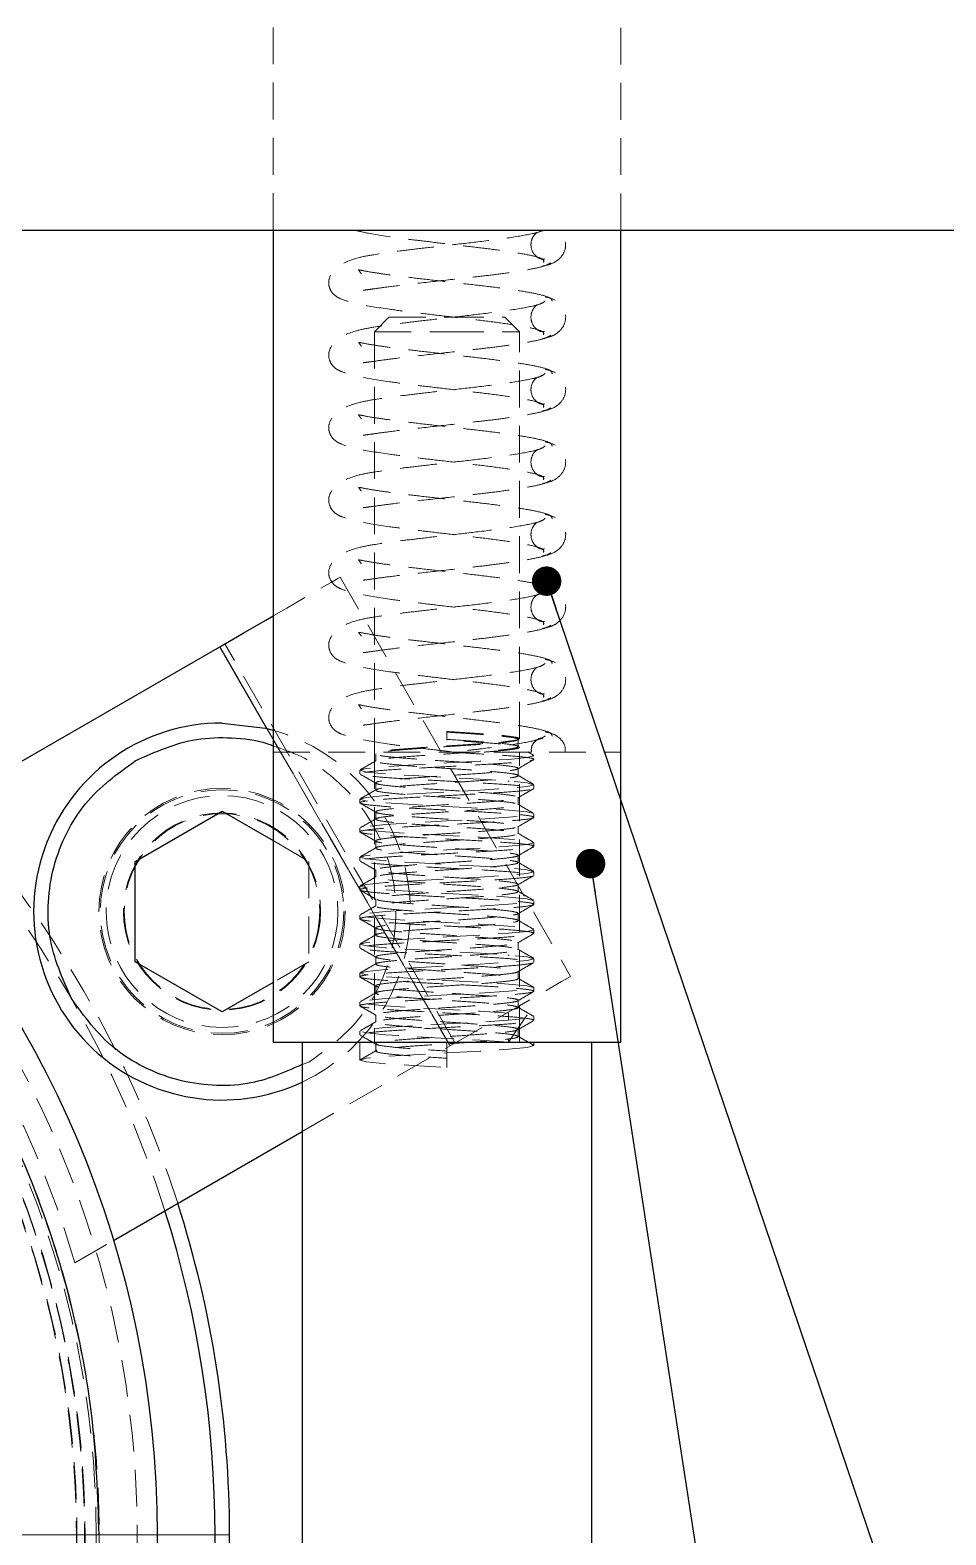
# Model space of a CAD drawing. Header units: millimetres. Extents: x 4 to 907, y 5 to 1495.
# Drawn here: x 255.6 to 287.2, y 624.2 to 676.1 of the extents above; entities that cross this region are included whole.
import ezdxf

# ---------------------------------------------------------------- set-up
doc = ezdxf.new("R2010")
doc.units = ezdxf.units.MM
doc.linetypes.add('HIDDEN', pattern=[1.905, 1.27, -0.635])
doc.dimstyles.new('SLDDIMSTYLE1', dxfattribs={"dimtxt": 0.18, "dimasz": 1.016, "dimexe": 0, "dimexo": 0.0625, "dimgap": 0, "dimtad": 0, "dimtih": 1, "dimtoh": 1, "dimdec": 0, "dimrnd": 1e-09, "dimzin": 0, "dimdsep": 46, "dimtxsty": 'Standard', "dimblk1": 'DOT', "dimblk2": 'DOT', "dimsah": 1, "dimcen": 0.09, "dimadec": 0, "dimazin": 0, "dimtfac": 1.016, "dimtdec": 0, "dimtofl": 0, "dimtmove": 0, "dimatfit": 3, "dimldrblk": 'DOT', "dimfxl": 1, "dimfrac": 2, "dimtolj": 1, "dimtzin": 0, "dimarcsym": 0})

# ---------------------------------------------------------------- blocks, each defined once
blk = doc.blocks.new('_Dot')
at = {"color": 0, "linetype": 'ByBlock', "lineweight": -2}
blk.add_line((-0.5, 0), (-1, 0), dxfattribs=at)
at = {"color": 0, "linetype": 'ByBlock', "const_width": 0.5}
blk.add_lwpolyline([(-0.25, 0, 1), (0.25, 0, 1)], format="xyb", close=True, dxfattribs=at)
blk = doc.blocks.new('SW_CENTERMARKSYMBOL_3')
at = {"color": 0, "linetype": 'Continuous', "lineweight": 0}
blk.add_line((5, 0), (37.5, 0), dxfattribs=at)

msp = doc.modelspace()

# ---------------------------------------------------------------- linework, layer by layer
at = {"color": 7, "linetype": 'HIDDEN', "lineweight": 18}
for p, q in [((263.958, 716.21), (263.958, 669.21)), ((275.958, 669.21), (275.958, 716.21)), ((267.958, 666.21), (267.458, 665.71)), ((267.958, 666.21), (269.958, 666.21)), ((269.958, 666.21), (271.958, 666.21)), ((272.458, 665.71), (271.958, 666.21)), ((267.458, 665.71), (269.958, 665.71)), ((267.458, 665.71), (267.458, 651.21)), ((269.958, 665.71), (272.458, 665.71)), ((272.458, 651.671), (272.458, 665.71)), ((266.276, 657.245), (274.226, 643.475)), ((262.119, 654.845), (270.069, 641.075)), ((270.242, 641.175), (262.292, 654.945)), ((270.069, 641.075), (263.749, 652.022)), ((269.958, 651.898), (269.958, 651.921)), ((269.958, 651.648), (269.958, 651.898)), ((269.958, 651.624), (269.958, 651.648)), ((272.416, 651.398), (272.416, 651.648)), ((263.958, 651.21), (275.958, 651.21)), ((267.458, 651.21), (267.458, 641.21)), ((267.499, 651.148), (267.499, 650.898)), ((272.458, 641.21), (272.458, 651.21)), ((272.945, 651.099), (272.747, 651.214)), ((266.958, 650.585), (266.958, 650.46)), ((272.416, 650.398), (272.416, 650.648)), ((267.499, 650.148), (267.499, 649.898)), ((272.958, 649.96), (272.958, 650.085)), ((266.958, 649.585), (266.958, 649.46)), ((272.416, 649.398), (272.416, 649.648)), ((267.499, 649.148), (267.499, 648.898)), ((272.958, 648.96), (272.958, 649.085)), ((266.958, 648.585), (266.958, 648.46)), ((272.416, 648.398), (272.416, 648.648)), ((263.958, 648.158), (265.197, 647.442)), ((267.499, 648.148), (267.499, 647.898)), ((272.958, 647.96), (272.958, 648.085)), ((265.197, 647.442), (265.197, 643.978)), ((266.958, 647.585), (266.958, 647.46)), ((272.416, 647.398), (272.416, 647.648)), ((267.499, 647.148), (267.499, 646.898)), ((272.958, 646.96), (272.958, 647.085)), ((266.958, 646.585), (266.958, 646.46)), ((272.416, 646.398), (272.416, 646.648)), ((267.499, 646.148), (267.499, 645.898)), ((272.958, 645.96), (272.958, 646.085)), ((266.958, 645.585), (266.958, 645.46)), ((267.499, 645.148), (267.499, 644.898)), ((272.416, 645.398), (272.416, 645.648)), ((272.416, 644.398), (272.416, 644.648)), ((272.958, 644.96), (272.958, 645.085)), ((266.958, 644.585), (266.958, 644.46)), ((267.499, 644.148), (267.499, 643.898)), ((265.197, 643.978), (263.958, 643.263)), ((272.416, 643.398), (272.416, 643.648)), ((272.958, 643.96), (272.958, 644.085)), ((266.958, 643.585), (266.958, 643.46)), ((267.499, 643.148), (267.499, 642.898)), ((272.958, 642.96), (272.958, 643.085)), ((266.958, 642.585), (266.958, 642.46)), ((272.416, 642.398), (272.416, 642.648)), ((267.499, 642.148), (267.499, 641.898)), ((272.958, 641.96), (272.958, 642.085)), ((266.958, 641.585), (266.958, 641.46)), ((272.416, 641.398), (272.416, 641.648)), ((264.958, 638.124), (270.069, 641.075)), ((266.958, 641.21), (266.958, 640.585)), ((267.499, 641.148), (267.499, 640.898)), ((269.958, 641.21), (269.958, 640.898)), ((272.958, 641.085), (272.958, 641.21)), ((265.197, 640.514), (264.958, 640.431)), ((269.958, 640.898), (269.958, 640.648)), ((269.958, 640.648), (269.958, 640.335)), ((257.116, 633.597), (258.451, 634.368))]:
    msp.add_line(p, q, dxfattribs=at)
at = {"color": 7, "linetype": 'Continuous', "lineweight": 25}
for p, q in [((149.958, 669.21), (677.958, 669.21)), ((263.958, 669.21), (263.958, 641.21)), ((275.958, 641.21), (275.958, 669.21)), ((250.501, 648.138), (262.119, 654.845)), ((259.197, 647.442), (262.197, 649.174)), ((262.197, 649.174), (263.958, 648.158)), ((259.197, 643.978), (259.197, 647.442)), ((262.197, 642.246), (259.197, 643.978)), ((263.958, 643.263), (262.197, 642.246)), ((263.958, 641.21), (275.958, 641.21)), ((264.958, 641.21), (264.958, 566.71)), ((274.958, 566.71), (274.958, 641.21)), ((258.451, 634.368), (264.958, 638.124))]:
    msp.add_line(p, q, dxfattribs=at)
at = {"color": 8, "linetype": 'Continuous', "lineweight": 25}
msp.add_line((263.749, 652.022), (262.119, 654.845), dxfattribs=at)
at = {"color": 7, "linetype": 'HIDDEN', "lineweight": 18, "flags": 128}
for points in [[(263.958, 655.907), (264.428, 656.178), (265.058, 656.542), (265.575, 656.841), (265.959, 657.062), (266.196, 657.199), (266.276, 657.245)], [(272.902, 651.1), (272.958, 651.085), (272.729, 651.023), (272.079, 650.96), (271.106, 650.898), (269.958, 650.835), (268.809, 650.773), (267.836, 650.71), (267.186, 650.648), (266.958, 650.585), (267.186, 650.523), (267.836, 650.46), (268.809, 650.398), (269.958, 650.335), (271.106, 650.273), (272.079, 650.21), (272.079, 650.21), (272.729, 650.148), (272.958, 650.085), (272.729, 650.023), (272.079, 649.96), (271.106, 649.898), (269.958, 649.835), (268.809, 649.773), (267.836, 649.71), (267.186, 649.648), (266.958, 649.585), (267.186, 649.523), (267.836, 649.46), (268.809, 649.398), (269.958, 649.335), (271.106, 649.273), (272.079, 649.21), (272.079, 649.21), (272.729, 649.148), (272.958, 649.085), (272.729, 649.023), (272.079, 648.96), (271.106, 648.898), (269.958, 648.835), (268.809, 648.773), (267.836, 648.71), (267.186, 648.648), (266.958, 648.585), (267.186, 648.523), (267.836, 648.46), (268.809, 648.398), (269.958, 648.335), (271.106, 648.273), (272.079, 648.21), (272.079, 648.21), (272.729, 648.148), (272.958, 648.085), (272.729, 648.023), (272.079, 647.96), (271.106, 647.898), (269.958, 647.835), (268.809, 647.773), (267.836, 647.71), (267.186, 647.648), (266.958, 647.585), (267.186, 647.523), (267.836, 647.46), (268.809, 647.398), (269.958, 647.335), (271.106, 647.273), (272.079, 647.21), (272.079, 647.21), (272.729, 647.148), (272.958, 647.085), (272.729, 647.023), (272.079, 646.96), (271.106, 646.898), (269.958, 646.835), (268.809, 646.773), (267.836, 646.71), (267.186, 646.648), (266.958, 646.585), (267.186, 646.523), (267.836, 646.46), (268.809, 646.398), (269.958, 646.335), (271.106, 646.273), (272.079, 646.21), (272.079, 646.21), (272.729, 646.148), (272.958, 646.085), (272.729, 646.023), (272.079, 645.96), (271.106, 645.898), (269.958, 645.835), (268.809, 645.773), (267.836, 645.71), (267.186, 645.648), (266.958, 645.585), (267.186, 645.523), (267.836, 645.46), (268.809, 645.398), (269.958, 645.335), (271.106, 645.273), (272.079, 645.21), (272.079, 645.21), (272.729, 645.148), (272.958, 645.085), (272.729, 645.023), (272.079, 644.96), (271.106, 644.898), (269.958, 644.835), (268.809, 644.773), (267.836, 644.71), (267.186, 644.648), (266.958, 644.585), (267.186, 644.523), (267.836, 644.46), (268.809, 644.398), (269.958, 644.335), (271.106, 644.273), (272.079, 644.21), (272.079, 644.21), (272.729, 644.148), (272.958, 644.085), (272.729, 644.023), (272.079, 643.96), (271.106, 643.898), (269.958, 643.835), (268.809, 643.773), (267.836, 643.71), (267.186, 643.648), (266.958, 643.585), (267.186, 643.523), (267.836, 643.46), (268.809, 643.398), (269.958, 643.335), (271.106, 643.273), (272.079, 643.21), (272.079, 643.21), (272.729, 643.148), (272.958, 643.085), (272.729, 643.023), (272.079, 642.96), (271.106, 642.898), (269.958, 642.835), (268.809, 642.773), (267.836, 642.71), (267.186, 642.648), (266.958, 642.585), (267.186, 642.523), (267.836, 642.46), (268.809, 642.398), (269.958, 642.335), (271.106, 642.273), (272.079, 642.21), (272.079, 642.21), (272.079, 641.21), (272.729, 642.148), (272.958, 642.085), (272.729, 642.023), (272.079, 641.96), (271.106, 641.898), (269.958, 641.835), (268.809, 641.773), (267.836, 641.71), (267.186, 641.648), (266.958, 641.585), (267.186, 641.523), (267.836, 641.46), (268.809, 641.398), (269.958, 641.335), (271.106, 641.273), (272.079, 641.21)], [(270.069, 641.075), (270.88, 641.543), (271.66, 641.994), (272.378, 642.409), (273.008, 642.772), (273.525, 643.071), (273.909, 643.293), (274.146, 643.429), (274.226, 643.475)], [(272.902, 641.1), (272.958, 641.085), (272.729, 641.023), (272.079, 640.96), (271.106, 640.898), (269.958, 640.835), (268.809, 640.773), (267.836, 640.71), (267.186, 640.648), (266.958, 640.585), (267.186, 640.523), (267.836, 640.46), (268.809, 640.398), (269.958, 640.335), (269.958, 640.335)]]:
    msp.add_lwpolyline(points, dxfattribs=at)
at = {"color": 7, "linetype": 'Continuous', "lineweight": 25, "flags": 128}
for points in [[(262.119, 654.845), (262.93, 655.313), (263.71, 655.764), (263.958, 655.907)], [(262.197, 652.21), (263.696, 652.035), (263.958, 651.967)]]:
    msp.add_lwpolyline(points, dxfattribs=at)
at = {"color": 7, "linetype": 'Continuous', "lineweight": 25}
msp.add_circle((224.958, 624.21), 35, dxfattribs=at)
at = {"color": 7, "linetype": 'HIDDEN', "lineweight": 18}
for centre, radius in [((224.958, 624.21), 34.312), ((224.958, 624.21), 33), ((224.958, 624.21), 32.896), ((224.958, 624.21), 32.512), ((224.958, 624.21), 32.5), ((224.958, 624.21), 32.494), ((224.958, 624.21), 32.232), ((224.958, 624.21), 32.212), ((262.197, 645.71), 4.25), ((262.197, 645.71), 4.2), ((262.197, 645.71), 4), ((262.197, 645.71), 3.4), ((262.197, 645.71), 3.375)]:
    msp.add_circle(centre, radius, dxfattribs=at)
at = {"color": 7, "linetype": 'Continuous', "lineweight": 25}
for centre, radius, start, end in [((262.197, 645.71), 6.5, 90, 295.1352), ((224.958, 624.21), 37, 342.4076, 17.5924), ((224.958, 624.21), 37.5, 0, 17.7604), ((224.958, 624.21), 37.5, 342.2396, 0)]:
    msp.add_arc(centre, radius, start, end, dxfattribs=at)
at = {"color": 7, "linetype": 'HIDDEN', "lineweight": 18}
for centre, radius, start, end in [((262.197, 645.71), 6.5, 295.1352, 74.2816), ((224.958, 624.21), 37.5, 17.7604, 42.2396), ((224.958, 624.21), 37, 17.5924, 42.4076), ((224.958, 624.21), 33.5, 16.272, 43.728)]:
    msp.add_arc(centre, radius, start, end, dxfattribs=at)
for points, knots in [([(273.262, 669.215), (273.248, 669.204), (273.199, 669.166), (272.88, 669.078), (272.202, 668.958), (271.155, 668.821), (270.109, 668.703), (269.187, 668.596), (268.278, 668.491), (267.527, 668.384), (266.787, 668.255), (266.156, 668), (265.88, 667.592), (265.868, 667.286), (265.978, 667.066), (266.14, 666.913), (266.368, 666.801), (266.934, 666.645), (267.782, 666.507), (268.727, 666.383), (269.583, 666.283), (270.496, 666.174), (271.412, 666.069), (272.248, 665.953), (272.906, 665.839), (273.321, 665.716), (273.3, 665.637), (273.29, 665.598)], [0, 0, 0, 0, 0.012299, 0.04413, 0.10266, 0.15571, 0.202646, 0.243792, 0.278301, 0.329235, 0.36219, 0.414623, 0.452136, 0.473304, 0.495266, 0.511166, 0.543149, 0.590671, 0.653236, 0.689649, 0.727964, 0.768797, 0.811038, 0.855782, 0.901959, 0.950339, 1, 1, 1, 1]), ([(266.746, 669.217), (266.905, 669.179), (267.327, 669.078), (268.171, 668.955), (269.084, 668.843), (269.883, 668.748), (270.728, 668.648), (271.571, 668.549), (272.337, 668.438), (272.942, 668.33), (273.323, 668.212), (273.301, 668.136), (273.29, 668.098)], [0, 0, 0, 0, 0.084428, 0.224985, 0.302898, 0.387204, 0.477115, 0.571131, 0.67172, 0.776018, 0.886274, 1, 1, 1, 1]), ([(273.328, 668.219), (273.286, 668.213), (273.201, 668.201), (273, 668.313), (272.854, 668.553), (272.851, 668.844), (272.966, 669.06), (273.092, 669.16), (273.141, 669.17), (273.157, 669.173)], [0, 0, 0, 0, 0.158842, 0.320276, 0.483691, 0.643423, 0.79342, 0.932521, 1, 1, 1, 1]), ([(273.157, 669.173), (273.174, 669.18), (273.225, 669.197), (273.241, 669.183), (273.251, 669.173)], [0, 0, 0, 0, 0.33582, 1, 1, 1, 1]), ([(273.261, 667.976), (273.362, 667.995), (273.572, 668.036), (273.864, 668.217), (274.056, 668.514), (274.066, 668.851), (273.954, 669.099), (273.835, 669.188), (273.797, 669.217)], [0, 0, 0, 0, 0.172605, 0.359722, 0.556682, 0.748522, 0.920138, 1, 1, 1, 1]), ([(273.587, 666.76), (273.582, 666.796), (273.572, 666.868), (273.236, 666.982), (272.687, 667.089), (271.95, 667.2), (271.08, 667.307), (270.142, 667.412), (269.215, 667.519), (268.394, 667.612), (267.758, 667.7), (267.23, 667.779), (266.96, 667.838), (266.904, 667.842), (266.918, 667.826), (267.037, 667.671), (267.081, 667.421), (267.037, 667.237), (266.994, 667.142), (267.036, 667.136), (267.172, 667.151), (267.487, 667.196), (268.068, 667.276), (268.984, 667.383), (269.986, 667.493), (270.879, 667.594), (271.596, 667.676), (272.283, 667.771), (272.885, 667.868), (273.357, 667.973), (273.479, 668.047), (273.542, 668.085)], [0, 0, 0, 0, 0.04433, 0.089094, 0.133044, 0.177262, 0.221001, 0.26441, 0.30782, 0.349465, 0.386743, 0.418414, 0.466234, 0.483036, 0.495182, 0.509871, 0.53245, 0.548835, 0.559233, 0.57245, 0.593786, 0.623325, 0.662194, 0.710087, 0.767558, 0.800045, 0.834707, 0.872384, 0.912185, 0.954664, 1, 1, 1, 1]), ([(273.343, 666.768), (273.311, 666.74), (273.248, 666.684), (272.888, 666.578), (272.2, 666.458), (271.155, 666.321), (270.109, 666.203), (269.187, 666.096), (268.278, 665.991), (267.527, 665.884), (266.787, 665.755), (266.156, 665.5), (265.88, 665.092), (265.868, 664.786), (265.978, 664.566), (266.14, 664.413), (266.368, 664.301), (266.934, 664.145), (267.782, 664.007), (268.727, 663.883), (269.583, 663.783), (270.496, 663.674), (271.412, 663.569), (272.248, 663.453), (272.906, 663.339), (273.321, 663.216), (273.3, 663.137), (273.29, 663.098)], [0, 0, 0, 0, 0.032525, 0.063704, 0.121036, 0.173, 0.218974, 0.259277, 0.29308, 0.342971, 0.375251, 0.42661, 0.463355, 0.48409, 0.505602, 0.521176, 0.552504, 0.599053, 0.660337, 0.696004, 0.733534, 0.773532, 0.814908, 0.858735, 0.903967, 0.951356, 1, 1, 1, 1]), ([(273.328, 665.719), (273.286, 665.713), (273.201, 665.701), (273, 665.813), (272.854, 666.053), (272.85, 666.343), (272.968, 666.562), (273.109, 666.67), (273.214, 666.696), (273.239, 666.68), (273.251, 666.673)], [0, 0, 0, 0, 0.1336241, 0.2694291, 0.4069003, 0.5412731, 0.6674565, 0.7844732, 0.8945544, 1, 1, 1, 1]), ([(273.261, 665.476), (273.362, 665.495), (273.572, 665.536), (273.864, 665.717), (274.055, 666.014), (274.069, 666.354), (273.93, 666.625), (273.685, 666.832), (273.477, 666.879), (273.353, 666.907)], [0, 0, 0, 0, 0.134941, 0.281226, 0.435207, 0.585185, 0.719352, 0.832365, 1, 1, 1, 1]), ([(273.587, 664.26), (273.582, 664.296), (273.572, 664.368), (273.236, 664.482), (272.687, 664.589), (271.95, 664.7), (271.08, 664.807), (270.142, 664.912), (269.215, 665.019), (268.394, 665.112), (267.758, 665.2), (267.23, 665.279), (266.96, 665.338), (266.904, 665.342), (266.918, 665.326), (267.037, 665.171), (267.081, 664.921), (267.037, 664.737), (266.994, 664.642), (267.036, 664.636), (267.172, 664.651), (267.487, 664.696), (268.068, 664.776), (268.984, 664.883), (269.986, 664.993), (270.879, 665.094), (271.596, 665.176), (272.283, 665.271), (272.885, 665.368), (273.357, 665.473), (273.479, 665.547), (273.542, 665.585)], [0, 0, 0, 0, 0.0443296, 0.0890944, 0.1330442, 0.1772624, 0.2210015, 0.2644103, 0.3078199, 0.3494653, 0.3867426, 0.418414, 0.4662344, 0.4830357, 0.4951824, 0.5098716, 0.5324498, 0.5488349, 0.5592331, 0.5724503, 0.5937855, 0.6233249, 0.6621941, 0.7100867, 0.7675581, 0.8000452, 0.8347066, 0.8723843, 0.912185, 0.9546645, 1, 1, 1, 1]), ([(273.261, 662.976), (273.362, 662.995), (273.572, 663.036), (273.864, 663.217), (274.055, 663.514), (274.069, 663.854), (273.93, 664.125), (273.685, 664.332), (273.477, 664.379), (273.353, 664.407)], [0, 0, 0, 0, 0.134941, 0.281224, 0.435204, 0.585187, 0.71935, 0.832365, 1, 1, 1, 1]), ([(273.343, 664.268), (273.311, 664.24), (273.248, 664.184), (272.888, 664.078), (272.2, 663.958), (271.155, 663.821), (270.109, 663.703), (269.187, 663.596), (268.278, 663.491), (267.527, 663.384), (266.787, 663.255), (266.156, 663), (265.88, 662.592), (265.868, 662.286), (265.978, 662.066), (266.14, 661.913), (266.368, 661.801), (266.934, 661.645), (267.782, 661.507), (268.727, 661.383), (269.583, 661.283), (270.496, 661.174), (271.412, 661.069), (272.248, 660.953), (272.906, 660.839), (273.321, 660.716), (273.3, 660.637), (273.29, 660.598)], [0, 0, 0, 0, 0.032525, 0.063704, 0.121036, 0.173, 0.218974, 0.259277, 0.29308, 0.342971, 0.375251, 0.42661, 0.463355, 0.48409, 0.505603, 0.521176, 0.552504, 0.599054, 0.660337, 0.696004, 0.733534, 0.773532, 0.814908, 0.858735, 0.903967, 0.951356, 1, 1, 1, 1]), ([(273.328, 663.219), (273.286, 663.213), (273.201, 663.201), (273, 663.313), (272.854, 663.553), (272.85, 663.843), (272.968, 664.062), (273.109, 664.17), (273.214, 664.196), (273.239, 664.18), (273.251, 664.173)], [0, 0, 0, 0, 0.133624, 0.269429, 0.406896, 0.541273, 0.667457, 0.784473, 0.894554, 1, 1, 1, 1]), ([(273.587, 661.76), (273.582, 661.796), (273.572, 661.868), (273.236, 661.982), (272.687, 662.089), (271.95, 662.2), (271.08, 662.307), (270.142, 662.412), (269.215, 662.519), (268.394, 662.612), (267.758, 662.7), (267.23, 662.779), (266.96, 662.838), (266.904, 662.842), (266.918, 662.826), (267.037, 662.671), (267.081, 662.421), (267.037, 662.237), (266.994, 662.142), (267.036, 662.136), (267.172, 662.151), (267.487, 662.196), (268.068, 662.276), (268.984, 662.383), (269.986, 662.493), (270.879, 662.594), (271.596, 662.676), (272.283, 662.771), (272.885, 662.868), (273.357, 662.973), (273.479, 663.047), (273.542, 663.085)], [0, 0, 0, 0, 0.04433, 0.089094, 0.133044, 0.177262, 0.221001, 0.26441, 0.30782, 0.349465, 0.386743, 0.418414, 0.466234, 0.483036, 0.495182, 0.509872, 0.53245, 0.548835, 0.559233, 0.57245, 0.593785, 0.623325, 0.662194, 0.710087, 0.767558, 0.800045, 0.834707, 0.872384, 0.912185, 0.954664, 1, 1, 1, 1]), ([(273.343, 661.768), (273.311, 661.74), (273.248, 661.684), (272.888, 661.578), (272.2, 661.458), (271.155, 661.321), (270.109, 661.203), (269.187, 661.096), (268.278, 660.991), (267.527, 660.884), (266.787, 660.755), (266.156, 660.5), (265.88, 660.092), (265.868, 659.786), (265.978, 659.566), (266.14, 659.413), (266.368, 659.301), (266.934, 659.145), (267.782, 659.007), (268.727, 658.883), (269.583, 658.783), (270.496, 658.674), (271.412, 658.569), (272.248, 658.453), (272.906, 658.339), (273.321, 658.216), (273.3, 658.137), (273.29, 658.098)], [0, 0, 0, 0, 0.032525, 0.063704, 0.121036, 0.173, 0.218974, 0.259277, 0.29308, 0.342971, 0.375251, 0.42661, 0.463355, 0.48409, 0.505603, 0.521176, 0.552504, 0.599054, 0.660337, 0.696004, 0.733535, 0.773532, 0.814908, 0.858735, 0.903967, 0.951356, 1, 1, 1, 1]), ([(273.261, 660.476), (273.362, 660.495), (273.572, 660.536), (273.864, 660.717), (274.055, 661.014), (274.069, 661.354), (273.93, 661.625), (273.685, 661.832), (273.477, 661.879), (273.353, 661.907)], [0, 0, 0, 0, 0.1349414, 0.2812247, 0.4352049, 0.5851869, 0.7193502, 0.8323649, 1, 1, 1, 1]), ([(273.328, 660.719), (273.286, 660.713), (273.201, 660.701), (273, 660.813), (272.854, 661.053), (272.85, 661.343), (272.968, 661.562), (273.109, 661.67), (273.214, 661.696), (273.239, 661.68), (273.251, 661.673)], [0, 0, 0, 0, 0.133623, 0.269428, 0.406899, 0.541275, 0.667458, 0.784474, 0.894555, 1, 1, 1, 1]), ([(273.587, 659.26), (273.582, 659.296), (273.572, 659.368), (273.236, 659.482), (272.687, 659.589), (271.95, 659.7), (271.08, 659.807), (270.142, 659.912), (269.215, 660.019), (268.394, 660.112), (267.758, 660.2), (267.23, 660.279), (266.96, 660.338), (266.904, 660.342), (266.918, 660.326), (267.037, 660.171), (267.081, 659.921), (267.037, 659.737), (266.994, 659.642), (267.036, 659.636), (267.172, 659.651), (267.487, 659.696), (268.068, 659.776), (268.984, 659.883), (269.986, 659.993), (270.879, 660.094), (271.596, 660.176), (272.283, 660.271), (272.885, 660.368), (273.357, 660.473), (273.479, 660.547), (273.542, 660.585)], [0, 0, 0, 0, 0.0443296, 0.0890944, 0.1330442, 0.1772624, 0.2210014, 0.2644102, 0.3078198, 0.3494652, 0.3867426, 0.418414, 0.4662343, 0.4830356, 0.4951824, 0.5098716, 0.5324497, 0.5488349, 0.5592331, 0.5724503, 0.5937854, 0.6233248, 0.6621941, 0.7100867, 0.7675581, 0.8000452, 0.8347066, 0.8723843, 0.912185, 0.9546645, 1, 1, 1, 1]), ([(273.343, 659.268), (273.311, 659.24), (273.248, 659.184), (272.888, 659.078), (272.2, 658.958), (271.155, 658.821), (270.109, 658.703), (269.187, 658.596), (268.278, 658.491), (267.527, 658.384), (266.787, 658.255), (266.156, 658), (265.88, 657.592), (265.868, 657.286), (265.978, 657.066), (266.14, 656.913), (266.368, 656.801), (266.934, 656.645), (267.782, 656.507), (268.727, 656.383), (269.583, 656.283), (270.496, 656.174), (271.412, 656.069), (272.248, 655.953), (272.906, 655.839), (273.321, 655.716), (273.3, 655.637), (273.29, 655.598)], [0, 0, 0, 0, 0.032525, 0.063704, 0.121036, 0.173, 0.218974, 0.259277, 0.29308, 0.342971, 0.375251, 0.42661, 0.463355, 0.48409, 0.505603, 0.521176, 0.552504, 0.599053, 0.660337, 0.696004, 0.733535, 0.773532, 0.814908, 0.858735, 0.903967, 0.951356, 1, 1, 1, 1]), ([(273.328, 658.219), (273.286, 658.213), (273.201, 658.201), (273, 658.313), (272.854, 658.553), (272.85, 658.843), (272.968, 659.062), (273.109, 659.17), (273.214, 659.196), (273.239, 659.18), (273.251, 659.173)], [0, 0, 0, 0, 0.1336236, 0.2694281, 0.4068988, 0.5412711, 0.6674576, 0.7844739, 0.8945548, 1, 1, 1, 1]), ([(273.261, 657.976), (273.362, 657.995), (273.572, 658.036), (273.864, 658.217), (274.055, 658.514), (274.069, 658.854), (273.93, 659.125), (273.685, 659.332), (273.477, 659.379), (273.353, 659.407)], [0, 0, 0, 0, 0.1349414, 0.2812247, 0.4352049, 0.5851869, 0.7193502, 0.8323649, 1, 1, 1, 1]), ([(273.587, 656.76), (273.582, 656.796), (273.572, 656.868), (273.236, 656.982), (272.687, 657.088), (271.95, 657.2), (271.08, 657.307), (270.142, 657.412), (269.215, 657.519), (268.394, 657.612), (267.758, 657.7), (267.23, 657.779), (266.96, 657.838), (266.904, 657.842), (266.918, 657.826), (267.037, 657.671), (267.081, 657.421), (267.037, 657.237), (266.994, 657.142), (267.036, 657.136), (267.172, 657.151), (267.487, 657.196), (268.068, 657.276), (268.984, 657.383), (269.986, 657.493), (270.879, 657.594), (271.596, 657.676), (272.283, 657.771), (272.885, 657.868), (273.357, 657.973), (273.479, 658.047), (273.542, 658.085)], [0, 0, 0, 0, 0.04433, 0.089094, 0.133044, 0.177262, 0.221001, 0.26441, 0.30782, 0.349465, 0.386743, 0.418414, 0.466234, 0.483036, 0.495182, 0.509872, 0.53245, 0.548835, 0.559233, 0.57245, 0.593785, 0.623325, 0.662194, 0.710087, 0.767558, 0.800045, 0.834707, 0.872384, 0.912185, 0.954664, 1, 1, 1, 1]), ([(273.343, 656.768), (273.311, 656.74), (273.248, 656.684), (272.888, 656.578), (272.2, 656.458), (271.155, 656.321), (270.109, 656.203), (269.187, 656.096), (268.278, 655.991), (267.527, 655.884), (266.787, 655.755), (266.156, 655.5), (265.88, 655.092), (265.868, 654.786), (265.978, 654.566), (266.14, 654.413), (266.368, 654.301), (266.934, 654.145), (267.782, 654.007), (268.727, 653.883), (269.583, 653.783), (270.496, 653.674), (271.412, 653.569), (272.248, 653.453), (272.906, 653.339), (273.321, 653.216), (273.3, 653.137), (273.29, 653.098)], [0, 0, 0, 0, 0.032525, 0.063704, 0.121036, 0.173, 0.218974, 0.259277, 0.29308, 0.342971, 0.375251, 0.42661, 0.463355, 0.48409, 0.505602, 0.521176, 0.552504, 0.599053, 0.660337, 0.696004, 0.733535, 0.773532, 0.814908, 0.858735, 0.903967, 0.951356, 1, 1, 1, 1]), ([(273.328, 655.719), (273.286, 655.713), (273.201, 655.701), (273, 655.813), (272.854, 656.053), (272.85, 656.343), (272.968, 656.562), (273.109, 656.67), (273.214, 656.696), (273.239, 656.68), (273.251, 656.673)], [0, 0, 0, 0, 0.133624, 0.269428, 0.406899, 0.541272, 0.667458, 0.784473, 0.894554, 1, 1, 1, 1]), ([(273.261, 655.476), (273.362, 655.495), (273.572, 655.536), (273.864, 655.717), (274.055, 656.014), (274.069, 656.354), (273.93, 656.625), (273.685, 656.832), (273.477, 656.879), (273.353, 656.907)], [0, 0, 0, 0, 0.134941, 0.281226, 0.435206, 0.585185, 0.719351, 0.832364, 1, 1, 1, 1]), ([(273.587, 654.26), (273.582, 654.296), (273.572, 654.368), (273.236, 654.482), (272.687, 654.589), (271.95, 654.7), (271.08, 654.807), (270.142, 654.912), (269.215, 655.019), (268.394, 655.112), (267.758, 655.2), (267.23, 655.279), (266.96, 655.338), (266.904, 655.342), (266.918, 655.326), (267.037, 655.171), (267.081, 654.921), (267.037, 654.737), (266.994, 654.642), (267.036, 654.636), (267.172, 654.651), (267.487, 654.696), (268.068, 654.776), (268.984, 654.883), (269.986, 654.993), (270.879, 655.094), (271.596, 655.176), (272.283, 655.271), (272.885, 655.368), (273.357, 655.473), (273.479, 655.547), (273.542, 655.585)], [0, 0, 0, 0, 0.04433, 0.089094, 0.133044, 0.177262, 0.221001, 0.26441, 0.30782, 0.349465, 0.386742, 0.418414, 0.466234, 0.483036, 0.495182, 0.509871, 0.53245, 0.548835, 0.559233, 0.57245, 0.593785, 0.623325, 0.662194, 0.710087, 0.767558, 0.800045, 0.834707, 0.872384, 0.912185, 0.954664, 1, 1, 1, 1]), ([(273.343, 654.268), (273.311, 654.24), (273.248, 654.184), (272.888, 654.078), (272.2, 653.958), (271.155, 653.821), (270.109, 653.703), (269.187, 653.596), (268.278, 653.491), (267.527, 653.384), (266.787, 653.255), (266.156, 653), (265.88, 652.592), (265.868, 652.286), (265.978, 652.066), (266.14, 651.913), (266.368, 651.801), (266.934, 651.645), (267.782, 651.507), (268.727, 651.383), (269.463, 651.297), (269.93, 651.242), (270.111, 651.22)], [0, 0, 0, 0, 0.042942, 0.084107, 0.159801, 0.228407, 0.289106, 0.342318, 0.386947, 0.452817, 0.495435, 0.563243, 0.611756, 0.639132, 0.667535, 0.688096, 0.729458, 0.790916, 0.871826, 0.918918, 0.968468, 1, 1, 1, 1]), ([(273.328, 653.219), (273.286, 653.213), (273.201, 653.201), (273, 653.313), (272.854, 653.553), (272.85, 653.843), (272.968, 654.062), (273.109, 654.17), (273.214, 654.196), (273.239, 654.18), (273.251, 654.173)], [0, 0, 0, 0, 0.133624, 0.269429, 0.4069, 0.541273, 0.667456, 0.784472, 0.894554, 1, 1, 1, 1]), ([(273.261, 652.976), (273.362, 652.995), (273.572, 653.036), (273.864, 653.217), (274.055, 653.514), (274.069, 653.854), (273.93, 654.125), (273.685, 654.332), (273.477, 654.379), (273.353, 654.407)], [0, 0, 0, 0, 0.134941, 0.281226, 0.435207, 0.585185, 0.719352, 0.832365, 1, 1, 1, 1]), ([(273.587, 651.76), (273.582, 651.796), (273.572, 651.868), (273.236, 651.982), (272.687, 652.089), (271.95, 652.2), (271.08, 652.307), (270.142, 652.412), (269.215, 652.519), (268.394, 652.612), (267.758, 652.7), (267.23, 652.779), (266.96, 652.838), (266.904, 652.842), (266.918, 652.826), (267.037, 652.671), (267.081, 652.421), (267.037, 652.237), (266.994, 652.142), (267.036, 652.136), (267.172, 652.151), (267.487, 652.196), (268.068, 652.276), (268.984, 652.383), (269.986, 652.493), (270.879, 652.594), (271.596, 652.676), (272.283, 652.771), (272.885, 652.868), (273.357, 652.973), (273.479, 653.047), (273.542, 653.085)], [0, 0, 0, 0, 0.04433, 0.089094, 0.133044, 0.177262, 0.221001, 0.26441, 0.30782, 0.349465, 0.386743, 0.418414, 0.466234, 0.483036, 0.495182, 0.509871, 0.53245, 0.548835, 0.559233, 0.57245, 0.593786, 0.623325, 0.662194, 0.710087, 0.767558, 0.800045, 0.834707, 0.872384, 0.912185, 0.954664, 1, 1, 1, 1]), ([(269.958, 651.898), (270.279, 651.877), (270.923, 651.835), (271.741, 651.773), (272.288, 651.71), (272.48, 651.648), (272.288, 651.585), (271.741, 651.523), (270.923, 651.46), (269.958, 651.398), (268.992, 651.335), (268.174, 651.273), (267.627, 651.21), (267.435, 651.148), (267.627, 651.085), (268.174, 651.023), (268.992, 650.96), (269.958, 650.898), (270.923, 650.835), (271.741, 650.773), (272.288, 650.71), (272.48, 650.648), (272.288, 650.585), (271.741, 650.523), (270.923, 650.46), (269.958, 650.398), (268.992, 650.335), (268.174, 650.273), (267.627, 650.21), (267.435, 650.148), (267.627, 650.085), (268.174, 650.023), (268.992, 649.96), (269.958, 649.898), (270.923, 649.835), (271.741, 649.773), (272.288, 649.71), (272.48, 649.648), (272.288, 649.585), (271.741, 649.523), (270.923, 649.46), (269.958, 649.398), (268.992, 649.335), (268.174, 649.273), (267.627, 649.21), (267.435, 649.148), (267.627, 649.085), (268.174, 649.023), (268.992, 648.96), (269.958, 648.898), (270.923, 648.835), (271.741, 648.773), (272.288, 648.71), (272.48, 648.648), (272.288, 648.585), (271.741, 648.523), (270.923, 648.46), (269.958, 648.398), (268.992, 648.335), (268.174, 648.273), (267.627, 648.21), (267.435, 648.148), (267.627, 648.085), (268.174, 648.023), (268.992, 647.96), (269.958, 647.898), (270.923, 647.835), (271.741, 647.773), (272.288, 647.71), (272.48, 647.648), (272.288, 647.585), (271.741, 647.523), (270.923, 647.46), (269.958, 647.398), (268.992, 647.335), (268.174, 647.273), (267.627, 647.21), (267.435, 647.148), (267.627, 647.085), (268.174, 647.023), (268.992, 646.96), (269.958, 646.898), (270.923, 646.835), (271.741, 646.773), (272.288, 646.71), (272.48, 646.648), (272.288, 646.585), (271.741, 646.523), (270.923, 646.46), (269.958, 646.398), (268.992, 646.335), (268.174, 646.273), (267.627, 646.21), (267.435, 646.148), (267.627, 646.085), (268.174, 646.023), (268.992, 645.96), (269.958, 645.898), (270.923, 645.835), (271.741, 645.773), (272.288, 645.71), (272.48, 645.648), (272.288, 645.585), (271.741, 645.523), (270.923, 645.46), (269.958, 645.398), (268.992, 645.335), (268.174, 645.273), (267.627, 645.21), (267.435, 645.148), (267.627, 645.085), (268.174, 645.023), (268.992, 644.96), (269.958, 644.898), (270.923, 644.835), (271.741, 644.773), (272.288, 644.71), (272.48, 644.648), (272.288, 644.585), (271.741, 644.523), (270.923, 644.46), (269.958, 644.398), (268.992, 644.335), (268.174, 644.273), (267.627, 644.21), (267.435, 644.148), (267.627, 644.085), (268.174, 644.023), (268.992, 643.96), (269.958, 643.898), (270.923, 643.835), (271.741, 643.773), (272.288, 643.71), (272.48, 643.648), (272.288, 643.585), (271.741, 643.523), (270.923, 643.46), (269.958, 643.398), (268.992, 643.335), (268.174, 643.273), (267.627, 643.21), (267.435, 643.148), (267.627, 643.085), (268.174, 643.023), (268.992, 642.96), (269.958, 642.898), (270.923, 642.835), (271.741, 642.773), (272.288, 642.71), (272.48, 642.648), (272.288, 642.585), (271.741, 642.523), (270.923, 642.46), (269.958, 642.398), (268.992, 642.335), (268.174, 642.273), (267.627, 642.21), (267.435, 642.148), (267.627, 642.085), (268.174, 642.023), (268.992, 641.96), (269.958, 641.898), (270.923, 641.835), (271.741, 641.773), (272.288, 641.71), (272.48, 641.648), (272.288, 641.585), (271.741, 641.523), (270.923, 641.46), (269.958, 641.398), (268.992, 641.335), (268.174, 641.273), (267.627, 641.21), (267.435, 641.148), (267.627, 641.085), (268.174, 641.023), (268.992, 640.96), (269.636, 640.918), (269.958, 640.898)], [0, 0, 0, 0, 0.005682, 0.011364, 0.017045, 0.022727, 0.028409, 0.034091, 0.039773, 0.045454, 0.051136, 0.056818, 0.0625, 0.068182, 0.073864, 0.079545, 0.085227, 0.090909, 0.096591, 0.102273, 0.107955, 0.113636, 0.119318, 0.125, 0.130682, 0.136364, 0.142045, 0.147727, 0.153409, 0.159091, 0.164773, 0.170455, 0.176136, 0.181818, 0.1875, 0.193182, 0.198864, 0.204545, 0.210227, 0.215909, 0.221591, 0.227273, 0.232955, 0.238636, 0.244318, 0.25, 0.255682, 0.261364, 0.267045, 0.272727, 0.278409, 0.284091, 0.289773, 0.295455, 0.301136, 0.306818, 0.3125, 0.318182, 0.323864, 0.329545, 0.335227, 0.340909, 0.346591, 0.352273, 0.357955, 0.363636, 0.369318, 0.375, 0.380682, 0.386364, 0.392045, 0.397727, 0.403409, 0.409091, 0.414773, 0.420455, 0.426136, 0.431818, 0.4375, 0.443182, 0.448864, 0.454545, 0.460227, 0.465909, 0.471591, 0.477273, 0.482955, 0.488636, 0.494318, 0.5, 0.505682, 0.511364, 0.517045, 0.522727, 0.528409, 0.534091, 0.539773, 0.545455, 0.551136, 0.556818, 0.5625, 0.568182, 0.573864, 0.579545, 0.585227, 0.590909, 0.596591, 0.602273, 0.607955, 0.613636, 0.619318, 0.625, 0.630682, 0.636364, 0.642045, 0.647727, 0.653409, 0.659091, 0.664773, 0.670455, 0.676136, 0.681818, 0.6875, 0.693182, 0.698864, 0.704545, 0.710227, 0.715909, 0.721591, 0.727273, 0.732955, 0.738636, 0.744318, 0.75, 0.755682, 0.761364, 0.767045, 0.772727, 0.778409, 0.784091, 0.789773, 0.795454, 0.801136, 0.806818, 0.8125, 0.818182, 0.823864, 0.829545, 0.835227, 0.840909, 0.846591, 0.852273, 0.857954, 0.863636, 0.869318, 0.875, 0.880682, 0.886364, 0.892045, 0.897727, 0.903409, 0.909091, 0.914773, 0.920454, 0.926136, 0.931818, 0.9375, 0.943182, 0.948864, 0.954545, 0.960227, 0.965909, 0.971591, 0.977273, 0.982955, 0.988636, 0.994318, 1, 1, 1, 1]), ([(269.958, 651.921), (270.285, 651.901), (270.939, 651.859), (271.771, 651.796), (272.327, 651.734), (272.523, 651.671), (272.327, 651.609), (271.771, 651.546), (270.939, 651.484), (269.958, 651.421), (268.975, 651.359), (268.234, 651.303), (267.75, 651.255), (267.606, 651.225), (267.533, 651.21)], [0, 0, 0, 0, 0.087892, 0.175785, 0.263678, 0.351571, 0.439464, 0.527357, 0.61525, 0.703142, 0.791035, 0.878928, 0.938954, 1, 1, 1, 1]), ([(274.033, 651.211), (274.039, 651.261), (274.056, 651.411), (273.925, 651.625), (273.686, 651.832), (273.478, 651.879), (273.353, 651.907)], [0, 0, 0, 0, 0.137961, 0.416777, 0.651632, 1, 1, 1, 1]), ([(263.958, 651.426), (264.279, 651.318), (264.983, 651.08), (266.239, 650.249), (267.519, 648.785), (268.158, 646.939), (268.228, 645.367), (268.034, 644.145), (267.59, 642.995), (266.754, 641.648), (265.81, 640.961), (265.197, 640.514)], [0, 0, 0, 0, 0.0731063, 0.1604229, 0.3226253, 0.4848276, 0.5721433, 0.6613122, 0.7504816, 0.8377976, 1, 1, 1, 1]), ([(269.958, 651.648), (270.279, 651.627), (270.923, 651.585), (271.741, 651.523), (272.288, 651.46), (272.48, 651.398), (272.288, 651.335), (271.741, 651.273), (270.923, 651.21), (269.958, 651.148), (268.992, 651.085), (268.174, 651.023), (267.627, 650.96), (267.435, 650.898), (267.627, 650.835), (268.174, 650.773), (268.992, 650.71), (269.958, 650.648), (270.923, 650.585), (271.741, 650.523), (272.288, 650.46), (272.48, 650.398), (272.288, 650.335), (271.741, 650.273), (270.923, 650.21), (269.958, 650.148), (268.992, 650.085), (268.174, 650.023), (267.627, 649.96), (267.435, 649.898), (267.627, 649.835), (268.174, 649.773), (268.992, 649.71), (269.958, 649.648), (270.923, 649.585), (271.741, 649.523), (272.288, 649.46), (272.48, 649.398), (272.288, 649.335), (271.741, 649.273), (270.923, 649.21), (269.958, 649.148), (268.992, 649.085), (268.174, 649.023), (267.627, 648.96), (267.435, 648.898), (267.627, 648.835), (268.174, 648.773), (268.992, 648.71), (269.958, 648.648), (270.923, 648.585), (271.741, 648.523), (272.288, 648.46), (272.48, 648.398), (272.288, 648.335), (271.741, 648.273), (270.923, 648.21), (269.958, 648.148), (268.992, 648.085), (268.174, 648.023), (267.627, 647.96), (267.435, 647.898), (267.627, 647.835), (268.174, 647.773), (268.992, 647.71), (269.958, 647.648), (270.923, 647.585), (271.741, 647.523), (272.288, 647.46), (272.48, 647.398), (272.288, 647.335), (271.741, 647.273), (270.923, 647.21), (269.958, 647.148), (268.992, 647.085), (268.174, 647.023), (267.627, 646.96), (267.435, 646.898), (267.627, 646.835), (268.174, 646.773), (268.992, 646.71), (269.958, 646.648), (270.923, 646.585), (271.741, 646.523), (272.288, 646.46), (272.48, 646.398), (272.288, 646.335), (271.741, 646.273), (270.923, 646.21), (269.958, 646.148), (268.992, 646.085), (268.174, 646.023), (267.627, 645.96), (267.435, 645.898), (267.627, 645.835), (268.174, 645.773), (268.992, 645.71), (269.958, 645.648), (270.923, 645.585), (271.741, 645.523), (272.288, 645.46), (272.48, 645.398), (272.288, 645.335), (271.741, 645.273), (270.923, 645.21), (269.958, 645.148), (268.992, 645.085), (268.174, 645.023), (267.627, 644.96), (267.435, 644.898), (267.627, 644.835), (268.174, 644.773), (268.992, 644.71), (269.958, 644.648), (270.923, 644.585), (271.741, 644.523), (272.288, 644.46), (272.48, 644.398), (272.288, 644.335), (271.741, 644.273), (270.923, 644.21), (269.958, 644.148), (268.992, 644.085), (268.174, 644.023), (267.627, 643.96), (267.435, 643.898), (267.627, 643.835), (268.174, 643.773), (268.992, 643.71), (269.958, 643.648), (270.923, 643.585), (271.741, 643.523), (272.288, 643.46), (272.48, 643.398), (272.288, 643.335), (271.741, 643.273), (270.923, 643.21), (269.958, 643.148), (268.992, 643.085), (268.174, 643.023), (267.627, 642.96), (267.435, 642.898), (267.627, 642.835), (268.174, 642.773), (268.992, 642.71), (269.958, 642.648), (270.923, 642.585), (271.741, 642.523), (272.288, 642.46), (272.48, 642.398), (272.288, 642.335), (271.741, 642.273), (270.923, 642.21), (269.958, 642.148), (268.992, 642.085), (268.174, 642.023), (267.627, 641.96), (267.435, 641.898), (267.627, 641.835), (268.174, 641.773), (268.992, 641.71), (269.958, 641.648), (270.923, 641.585), (271.741, 641.523), (272.288, 641.46), (272.48, 641.398), (272.288, 641.335), (271.741, 641.273), (270.923, 641.21), (269.958, 641.148), (268.992, 641.085), (268.174, 641.023), (267.627, 640.96), (267.435, 640.898), (267.627, 640.835), (268.174, 640.773), (268.992, 640.71), (269.636, 640.668), (269.958, 640.648)], [0, 0, 0, 0, 0.005682, 0.011364, 0.017045, 0.022727, 0.028409, 0.034091, 0.039773, 0.045454, 0.051136, 0.056818, 0.0625, 0.068182, 0.073864, 0.079545, 0.085227, 0.090909, 0.096591, 0.102273, 0.107955, 0.113636, 0.119318, 0.125, 0.130682, 0.136364, 0.142045, 0.147727, 0.153409, 0.159091, 0.164773, 0.170455, 0.176136, 0.181818, 0.1875, 0.193182, 0.198864, 0.204545, 0.210227, 0.215909, 0.221591, 0.227273, 0.232955, 0.238636, 0.244318, 0.25, 0.255682, 0.261364, 0.267045, 0.272727, 0.278409, 0.284091, 0.289773, 0.295455, 0.301136, 0.306818, 0.3125, 0.318182, 0.323864, 0.329545, 0.335227, 0.340909, 0.346591, 0.352273, 0.357955, 0.363636, 0.369318, 0.375, 0.380682, 0.386364, 0.392045, 0.397727, 0.403409, 0.409091, 0.414773, 0.420455, 0.426136, 0.431818, 0.4375, 0.443182, 0.448864, 0.454545, 0.460227, 0.465909, 0.471591, 0.477273, 0.482955, 0.488636, 0.494318, 0.5, 0.505682, 0.511364, 0.517045, 0.522727, 0.528409, 0.534091, 0.539773, 0.545455, 0.551136, 0.556818, 0.5625, 0.568182, 0.573864, 0.579545, 0.585227, 0.590909, 0.596591, 0.602273, 0.607955, 0.613636, 0.619318, 0.625, 0.630682, 0.636364, 0.642045, 0.647727, 0.653409, 0.659091, 0.664773, 0.670455, 0.676136, 0.681818, 0.6875, 0.693182, 0.698864, 0.704545, 0.710227, 0.715909, 0.721591, 0.727273, 0.732955, 0.738636, 0.744318, 0.75, 0.755682, 0.761364, 0.767045, 0.772727, 0.778409, 0.784091, 0.789773, 0.795454, 0.801136, 0.806818, 0.8125, 0.818182, 0.823864, 0.829545, 0.835227, 0.840909, 0.846591, 0.852273, 0.857954, 0.863636, 0.869318, 0.875, 0.880682, 0.886364, 0.892045, 0.897727, 0.903409, 0.909091, 0.914773, 0.920454, 0.926136, 0.931818, 0.9375, 0.943182, 0.948864, 0.954545, 0.960227, 0.965909, 0.971591, 0.977273, 0.982955, 0.988636, 0.994318, 1, 1, 1, 1]), ([(271.241, 651.21), (271.409, 651.223), (271.845, 651.256), (272.326, 651.311), (272.523, 651.374), (272.327, 651.436), (271.771, 651.499), (270.939, 651.561), (270.285, 651.603), (269.958, 651.624)], [0, 0, 0, 0, 0.0949675, 0.2458066, 0.3966452, 0.5474849, 0.698324, 0.8491626, 1, 1, 1, 1]), ([(273.343, 651.768), (273.311, 651.74), (273.249, 651.684), (272.887, 651.578), (272.21, 651.458), (271.459, 651.363), (271.105, 651.318)], [0, 0, 0, 0, 0.188724, 0.369639, 0.702303, 1, 1, 1, 1]), ([(272.875, 651.208), (272.871, 651.252), (272.86, 651.384), (272.972, 651.562), (273.108, 651.67), (273.214, 651.696), (273.239, 651.68), (273.251, 651.673)], [0, 0, 0, 0, 0.122886, 0.364156, 0.587899, 0.798382, 1, 1, 1, 1]), ([(269.958, 651.21), (270.35, 651.189), (271.135, 651.148), (272.134, 651.085), (272.801, 651.023), (273.036, 650.96), (272.801, 650.898), (272.134, 650.835), (271.135, 650.773), (269.958, 650.71), (268.78, 650.648), (267.781, 650.585), (267.114, 650.523), (266.879, 650.46), (267.114, 650.398), (267.781, 650.335), (268.78, 650.273), (269.958, 650.21), (271.135, 650.148), (272.134, 650.085), (272.801, 650.023), (273.036, 649.96), (272.801, 649.898), (272.134, 649.835), (271.135, 649.773), (269.958, 649.71), (268.78, 649.648), (267.781, 649.585), (267.114, 649.523), (266.879, 649.46), (267.114, 649.398), (267.781, 649.335), (268.78, 649.273), (269.958, 649.21), (271.135, 649.148), (272.134, 649.085), (272.801, 649.023), (273.036, 648.96), (272.801, 648.898), (272.134, 648.835), (271.135, 648.773), (269.958, 648.71), (268.78, 648.648), (267.781, 648.585), (267.114, 648.523), (266.879, 648.46), (267.114, 648.398), (267.781, 648.335), (268.78, 648.273), (269.958, 648.21), (271.135, 648.148), (272.134, 648.085), (272.801, 648.023), (273.036, 647.96), (272.801, 647.898), (272.134, 647.835), (271.135, 647.773), (269.958, 647.71), (268.78, 647.648), (267.781, 647.585), (267.114, 647.523), (266.879, 647.46), (267.114, 647.398), (267.781, 647.335), (268.78, 647.273), (269.958, 647.21), (271.135, 647.148), (272.134, 647.085), (272.801, 647.023), (273.036, 646.96), (272.801, 646.898), (272.134, 646.835), (271.135, 646.773), (269.958, 646.71), (268.78, 646.648), (267.781, 646.585), (267.114, 646.523), (266.879, 646.46), (267.114, 646.398), (267.781, 646.335), (268.78, 646.273), (269.958, 646.21), (271.135, 646.148), (272.134, 646.085), (272.801, 646.023), (273.036, 645.96), (272.801, 645.898), (272.134, 645.835), (271.135, 645.773), (269.958, 645.71), (268.78, 645.648), (267.781, 645.585), (267.114, 645.523), (266.879, 645.46), (267.114, 645.398), (267.781, 645.335), (268.78, 645.273), (269.958, 645.21), (271.135, 645.148), (272.134, 645.085), (272.801, 645.023), (273.036, 644.96), (272.801, 644.898), (272.134, 644.835), (271.135, 644.773), (269.958, 644.71), (268.78, 644.648), (267.781, 644.585), (267.114, 644.523), (266.879, 644.46), (267.114, 644.398), (267.781, 644.335), (268.78, 644.273), (269.958, 644.21), (271.135, 644.148), (272.134, 644.085), (272.801, 644.023), (273.036, 643.96), (272.801, 643.898), (272.134, 643.835), (271.135, 643.773), (269.958, 643.71), (268.78, 643.648), (267.781, 643.585), (267.114, 643.523), (266.879, 643.46), (267.114, 643.398), (267.781, 643.335), (268.78, 643.273), (269.958, 643.21), (271.135, 643.148), (272.134, 643.085), (272.801, 643.023), (273.036, 642.96), (272.801, 642.898), (272.134, 642.835), (271.135, 642.773), (269.958, 642.71), (268.78, 642.648), (267.781, 642.585), (267.114, 642.523), (266.879, 642.46), (267.114, 642.398), (267.781, 642.335), (268.78, 642.273), (269.958, 642.21), (271.135, 642.148), (272.134, 642.085), (272.801, 642.023), (273.036, 641.96), (272.801, 641.898), (272.134, 641.835), (271.136, 641.773), (269.957, 641.71), (268.781, 641.648), (267.775, 641.585), (267.137, 641.523), (266.88, 641.476), (266.991, 641.45), (267.013, 641.445)], [0, 0, 0, 0, 0.0064004, 0.0128007, 0.0192011, 0.0256015, 0.0320018, 0.0384021, 0.0448025, 0.0512029, 0.0576033, 0.0640037, 0.070404, 0.0768044, 0.0832048, 0.0896051, 0.0960055, 0.1024059, 0.1088063, 0.1152066, 0.121607, 0.1280073, 0.1344077, 0.1408081, 0.1472084, 0.1536088, 0.1600092, 0.1664096, 0.1728099, 0.1792103, 0.1856107, 0.192011, 0.1984114, 0.2048118, 0.2112122, 0.2176125, 0.2240129, 0.2304133, 0.2368136, 0.243214, 0.2496143, 0.2560147, 0.2624151, 0.2688155, 0.2752158, 0.2816162, 0.2880166, 0.2944169, 0.3008173, 0.3072177, 0.3136181, 0.3200184, 0.3264188, 0.3328192, 0.3392195, 0.3456199, 0.3520202, 0.3584206, 0.364821, 0.3712214, 0.3776217, 0.3840221, 0.3904225, 0.3968228, 0.4032232, 0.4096236, 0.416024, 0.4224243, 0.4288247, 0.4352251, 0.4416254, 0.4480258, 0.4544261, 0.4608265, 0.4672269, 0.4736273, 0.4800276, 0.486428, 0.4928284, 0.4992287, 0.5056291, 0.5120295, 0.5184299, 0.5248302, 0.5312306, 0.537631, 0.5440313, 0.5504317, 0.556832, 0.5632324, 0.5696328, 0.5760332, 0.5824335, 0.5888339, 0.5952343, 0.6016346, 0.608035, 0.6144354, 0.6208358, 0.6272361, 0.6336365, 0.6400369, 0.6464372, 0.6528376, 0.6592379, 0.6656383, 0.6720387, 0.6784391, 0.6848394, 0.6912398, 0.6976402, 0.7040405, 0.7104409, 0.7168413, 0.7232417, 0.729642, 0.7360424, 0.7424428, 0.7488431, 0.7552435, 0.7616438, 0.7680442, 0.7744446, 0.780845, 0.7872453, 0.7936457, 0.8000461, 0.8064464, 0.8128468, 0.8192472, 0.8256476, 0.8320479, 0.8384483, 0.8448487, 0.851249, 0.8576494, 0.8640497, 0.8704501, 0.8768505, 0.8832509, 0.8896513, 0.8960516, 0.902452, 0.9088523, 0.9152527, 0.9216531, 0.9280535, 0.9344538, 0.9408542, 0.9472546, 0.9536549, 0.9600553, 0.9664556, 0.972856, 0.9792564, 0.9856568, 0.9920572, 0.9984575, 1, 1, 1, 1]), ([(267.514, 650.915), (267.424, 650.862), (267.242, 650.757), (267.061, 650.652), (266.97, 650.599)], [0, 0, 0, 0, 0.499805, 1, 1, 1, 1]), ([(271.105, 651.318), (271.1, 651.318), (270.973, 651.301), (270.82, 651.284), (270.673, 651.268)], [0, 0, 0, 0, 0.033972, 1, 1, 1, 1]), ([(272.401, 650.63), (272.491, 650.683), (272.673, 650.788), (272.854, 650.893), (272.945, 650.946)], [0, 0, 0, 0, 0.499805, 1, 1, 1, 1]), ([(266.97, 650.446), (267.061, 650.393), (267.242, 650.288), (267.424, 650.183), (267.514, 650.13)], [0, 0, 0, 0, 0.500184, 1, 1, 1, 1]), ([(272.945, 650.099), (272.854, 650.152), (272.673, 650.257), (272.491, 650.362), (272.401, 650.415)], [0, 0, 0, 0, 0.500184, 1, 1, 1, 1]), ([(267.514, 649.915), (267.424, 649.862), (267.242, 649.757), (267.061, 649.652), (266.97, 649.599)], [0, 0, 0, 0, 0.49981, 1, 1, 1, 1]), ([(272.401, 649.63), (272.491, 649.683), (272.673, 649.788), (272.854, 649.893), (272.945, 649.946)], [0, 0, 0, 0, 0.499816, 1, 1, 1, 1]), ([(266.97, 649.446), (267.061, 649.393), (267.242, 649.288), (267.424, 649.183), (267.514, 649.13)], [0, 0, 0, 0, 0.500184, 1, 1, 1, 1]), ([(272.945, 649.099), (272.854, 649.152), (272.673, 649.257), (272.491, 649.362), (272.401, 649.415)], [0, 0, 0, 0, 0.500184, 1, 1, 1, 1]), ([(267.514, 648.915), (267.424, 648.862), (267.242, 648.757), (267.061, 648.652), (266.97, 648.599)], [0, 0, 0, 0, 0.49981, 1, 1, 1, 1]), ([(272.401, 648.63), (272.491, 648.683), (272.673, 648.788), (272.854, 648.893), (272.945, 648.946)], [0, 0, 0, 0, 0.499816, 1, 1, 1, 1]), ([(266.97, 648.446), (267.061, 648.393), (267.242, 648.288), (267.424, 648.183), (267.514, 648.13)], [0, 0, 0, 0, 0.50019, 1, 1, 1, 1]), ([(272.945, 648.099), (272.854, 648.152), (272.673, 648.257), (272.491, 648.362), (272.401, 648.415)], [0, 0, 0, 0, 0.500184, 1, 1, 1, 1]), ([(267.514, 647.915), (267.424, 647.862), (267.242, 647.757), (267.061, 647.652), (266.97, 647.599)], [0, 0, 0, 0, 0.499816, 1, 1, 1, 1]), ([(272.401, 647.63), (272.491, 647.683), (272.673, 647.788), (272.854, 647.893), (272.945, 647.946)], [0, 0, 0, 0, 0.499816, 1, 1, 1, 1]), ([(266.97, 647.446), (267.061, 647.393), (267.242, 647.288), (267.424, 647.183), (267.514, 647.13)], [0, 0, 0, 0, 0.50019, 1, 1, 1, 1]), ([(272.945, 647.099), (272.854, 647.152), (272.673, 647.257), (272.491, 647.362), (272.401, 647.415)], [0, 0, 0, 0, 0.500184, 1, 1, 1, 1]), ([(267.514, 646.915), (267.424, 646.862), (267.242, 646.757), (267.061, 646.652), (266.97, 646.599)], [0, 0, 0, 0, 0.499816, 1, 1, 1, 1]), ([(272.401, 646.63), (272.491, 646.683), (272.673, 646.788), (272.854, 646.893), (272.945, 646.946)], [0, 0, 0, 0, 0.499816, 1, 1, 1, 1]), ([(266.97, 646.446), (267.061, 646.393), (267.242, 646.288), (267.424, 646.183), (267.514, 646.13)], [0, 0, 0, 0, 0.500184, 1, 1, 1, 1]), ([(272.945, 646.099), (272.854, 646.152), (272.673, 646.257), (272.491, 646.362), (272.401, 646.415)], [0, 0, 0, 0, 0.50019, 1, 1, 1, 1]), ([(267.514, 645.915), (267.424, 645.862), (267.242, 645.757), (267.061, 645.652), (266.97, 645.599)], [0, 0, 0, 0, 0.499816, 1, 1, 1, 1]), ([(272.401, 645.63), (272.491, 645.683), (272.673, 645.788), (272.854, 645.893), (272.945, 645.946)], [0, 0, 0, 0, 0.499816, 1, 1, 1, 1]), ([(266.97, 645.446), (267.061, 645.393), (267.242, 645.288), (267.424, 645.183), (267.514, 645.13)], [0, 0, 0, 0, 0.500184, 1, 1, 1, 1]), ([(272.945, 645.099), (272.854, 645.152), (272.673, 645.257), (272.491, 645.362), (272.401, 645.415)], [0, 0, 0, 0, 0.50019, 1, 1, 1, 1]), ([(267.514, 644.915), (267.424, 644.862), (267.242, 644.757), (267.061, 644.652), (266.97, 644.599)], [0, 0, 0, 0, 0.499816, 1, 1, 1, 1]), ([(272.401, 644.63), (272.491, 644.683), (272.673, 644.788), (272.854, 644.893), (272.945, 644.946)], [0, 0, 0, 0, 0.49981, 1, 1, 1, 1]), ([(266.97, 644.446), (267.061, 644.393), (267.242, 644.288), (267.424, 644.183), (267.514, 644.13)], [0, 0, 0, 0, 0.500184, 1, 1, 1, 1]), ([(272.945, 644.099), (272.854, 644.152), (272.673, 644.257), (272.491, 644.362), (272.401, 644.415)], [0, 0, 0, 0, 0.50019, 1, 1, 1, 1]), ([(267.514, 643.915), (267.424, 643.862), (267.242, 643.757), (267.061, 643.652), (266.97, 643.599)], [0, 0, 0, 0, 0.499816, 1, 1, 1, 1]), ([(272.401, 643.63), (272.491, 643.683), (272.673, 643.788), (272.854, 643.893), (272.945, 643.946)], [0, 0, 0, 0, 0.49981, 1, 1, 1, 1]), ([(266.97, 643.446), (267.061, 643.393), (267.242, 643.288), (267.424, 643.183), (267.514, 643.13)], [0, 0, 0, 0, 0.500184, 1, 1, 1, 1]), ([(272.945, 643.099), (272.854, 643.152), (272.673, 643.257), (272.491, 643.362), (272.401, 643.415)], [0, 0, 0, 0, 0.500184, 1, 1, 1, 1]), ([(267.514, 642.915), (267.424, 642.862), (267.242, 642.757), (267.061, 642.652), (266.97, 642.599)], [0, 0, 0, 0, 0.499805, 1, 1, 1, 1]), ([(272.401, 642.63), (272.491, 642.683), (272.673, 642.788), (272.854, 642.893), (272.945, 642.946)], [0, 0, 0, 0, 0.499805, 1, 1, 1, 1]), ([(266.97, 642.446), (267.061, 642.393), (267.242, 642.288), (267.424, 642.183), (267.514, 642.13)], [0, 0, 0, 0, 0.500184, 1, 1, 1, 1]), ([(272.945, 642.099), (272.854, 642.152), (272.673, 642.257), (272.491, 642.362), (272.401, 642.415)], [0, 0, 0, 0, 0.500184, 1, 1, 1, 1]), ([(267.514, 641.915), (267.424, 641.862), (267.242, 641.757), (267.061, 641.652), (266.97, 641.599)], [0, 0, 0, 0, 0.49981, 1, 1, 1, 1]), ([(272.401, 641.63), (272.491, 641.683), (272.673, 641.788), (272.854, 641.893), (272.945, 641.946)], [0, 0, 0, 0, 0.499816, 1, 1, 1, 1]), ([(266.97, 641.446), (267.061, 641.393), (267.242, 641.288), (267.424, 641.183), (267.514, 641.13)], [0, 0, 0, 0, 0.50019, 1, 1, 1, 1]), ([(272.945, 641.099), (272.854, 641.152), (272.673, 641.257), (272.491, 641.362), (272.401, 641.415)], [0, 0, 0, 0, 0.500184, 1, 1, 1, 1]), ([(267.514, 640.915), (267.424, 640.862), (267.242, 640.757), (267.061, 640.652), (266.97, 640.599)], [0, 0, 0, 0, 0.49981, 1, 1, 1, 1])]:
    msp.add_open_spline(points, degree=3, knots=knots, dxfattribs=at)
at = {"color": 7, "linetype": 'Continuous', "lineweight": 25}
for points, knots in [([(257.958, 624.21), (257.91, 625.552), (257.814, 628.276), (257.022, 632.36), (255.823, 636.095), (254.309, 639.416), (252.613, 642.319), (250.618, 645.055), (248.333, 647.586), (245.802, 649.87), (243.067, 651.866), (240.164, 653.562), (236.843, 655.075), (233.108, 656.274), (229.024, 657.067), (226.299, 657.163), (224.958, 657.21)], [0, 0, 0, 0, 0.0776274, 0.1576625, 0.2399514, 0.3042741, 0.3686069, 0.4342983, 0.5000001, 0.5656913, 0.6313932, 0.6957159, 0.7600485, 0.8423288, 0.922368, 1, 1, 1, 1]), ([(257, 642.71), (256.692, 643.404), (256.219, 644.471), (256.168, 646.055), (256.358, 647.275), (256.803, 648.426), (257.639, 649.772), (258.583, 650.46), (259.197, 650.906)], [0, 0, 0, 0, 0.239457, 0.368361, 0.5, 0.63164, 0.760543, 1, 1, 1, 1])]:
    msp.add_open_spline(points, degree=3, knots=knots, dxfattribs=at)
at = {"color": 8, "linetype": 'Continuous', "lineweight": 25}
for points, knots in [([(259.197, 650.906), (259.891, 651.217), (260.96, 651.695), (262.537, 651.726), (263.436, 651.634), (263.888, 651.454), (263.958, 651.426)], [0, 0, 0, 0, 0.457228, 0.703364, 0.95472, 1, 1, 1, 1]), ([(264.958, 640.431), (264.341, 640.16), (263.352, 639.724), (261.852, 639.683), (260.632, 639.871), (259.481, 640.317), (258.135, 641.153), (257.447, 642.097), (257, 642.71)], [0, 0, 0, 0, 0.21838, 0.350857, 0.486144, 0.621431, 0.753907, 1, 1, 1, 1])]:
    msp.add_open_spline(points, degree=3, knots=knots, dxfattribs=at)

# ---------------------------------------------------------------- block references
at = {"color": 7, "linetype": 'Continuous', "lineweight": 0}
msp.add_blockref('SW_CENTERMARKSYMBOL_3', (224.958, 624.21), dxfattribs=at)

# ---------------------------------------------------------------- leaders
for points in [[(268.688, 755.087), (123.758, 627.68)], [(273.398, 657.106), (299.882, 578.975)], [(274.914, 647.365), (285.395, 579.179)]]:
    msp.add_leader(points, dimstyle='SLDDIMSTYLE1', dxfattribs=at)

doc.saveas('drawing.dxf')
